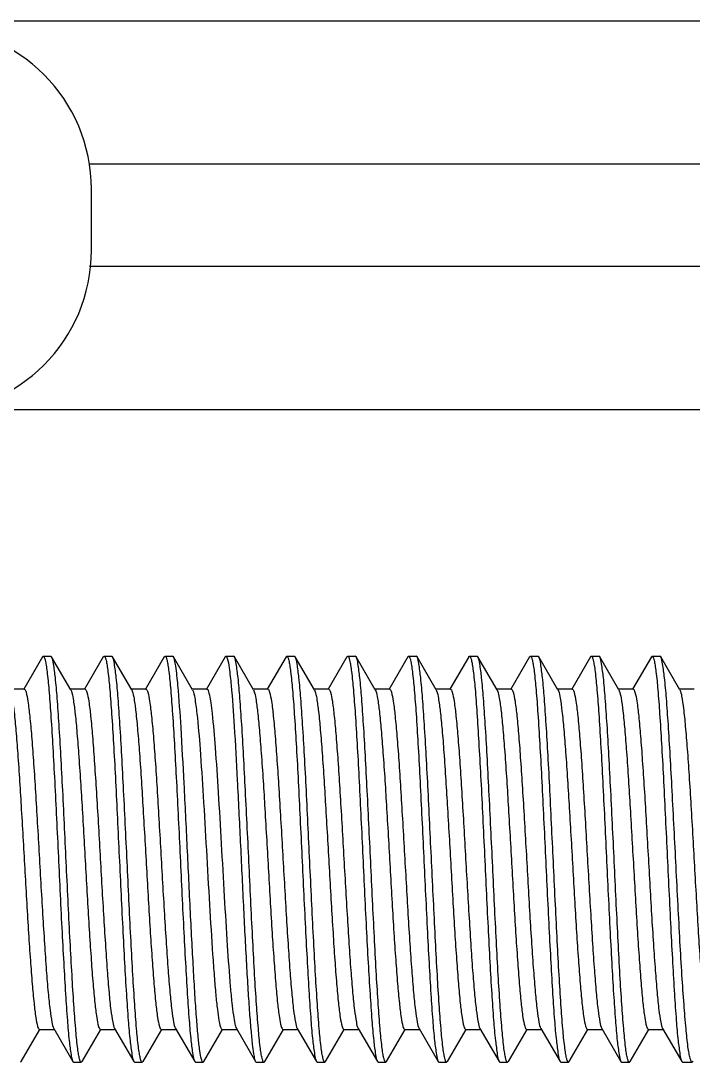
# Model space of a CAD drawing. Extents: x 1247970 to 1725648, y 860327 to 1277876.
# Drawn here: x 1331058.1 to 1331142.4, y 1196616.3 to 1196746.9 of the extents above; entities that cross this region are included whole.
import ezdxf

# ---------------------------------------------------------------- set-up
doc = ezdxf.new("R2010")
doc.units = 0
doc.header["$LTSCALE"] = 1000
doc.header["$MEASUREMENT"] = 0
doc.layers.get('0').update_dxf_attribs({"color": 254})
doc.layers.add('TK', color=4, linetype='Continuous')

# ---------------------------------------------------------------- blocks, each defined once
blk = doc.blocks.new('A$C63786A89')
at = {"linetype": 'Continuous'}
for p, q in [((-2142.64, 4103.17), (2056.65, 4103.17)), ((-1950.37, 4085.23), (1906.23, 4085.23)), ((-1950.12, 4074.42), (-1950.12, 4082.05)), ((-1950.37, 4072.41), (1908.41, 4072.41)), ((-1986.26, 4054.46), (1922.29, 4054.46)), ((-1956.26, 4023.43), (-1958.61, 4019.39)), ((-1956.26, 4023.43), (-1956.16, 4023.51)), ((-1956.16, 4023.51), (-1955.21, 4023.51)), ((-1956.16, 4023.51), (-1955.21, 4023.51)), ((-1956.16, 4023.51), (-1956.15, 4023.51)), ((-1955.11, 4023.43), (-1955.21, 4023.51)), ((-1952.71, 4019.29), (-1955.11, 4023.43)), ((-1948.63, 4023.43), (-1950.98, 4019.39)), ((-1948.63, 4023.43), (-1948.53, 4023.51)), ((-1948.53, 4023.51), (-1947.57, 4023.51)), ((-1948.53, 4023.51), (-1947.57, 4023.51)), ((-1948.53, 4023.51), (-1948.51, 4023.51)), ((-1947.47, 4023.43), (-1947.57, 4023.51)), ((-1945.07, 4019.29), (-1947.47, 4023.43)), ((-1940.99, 4023.43), (-1943.34, 4019.39)), ((-1940.99, 4023.43), (-1940.89, 4023.51)), ((-1940.89, 4023.51), (-1939.94, 4023.51)), ((-1940.89, 4023.51), (-1939.94, 4023.51)), ((-1940.89, 4023.51), (-1940.88, 4023.51)), ((-1939.83, 4023.43), (-1939.94, 4023.51)), ((-1937.44, 4019.29), (-1939.83, 4023.43)), ((-1933.36, 4023.43), (-1935.71, 4019.39)), ((-1933.36, 4023.43), (-1933.26, 4023.51)), ((-1933.26, 4023.51), (-1932.3, 4023.51)), ((-1933.26, 4023.51), (-1932.3, 4023.51)), ((-1932.2, 4023.43), (-1932.3, 4023.51)), ((-1929.8, 4019.29), (-1932.2, 4023.43)), ((-1925.72, 4023.43), (-1928.07, 4019.39)), ((-1925.72, 4023.43), (-1925.62, 4023.51)), ((-1925.62, 4023.51), (-1924.66, 4023.51)), ((-1925.62, 4023.51), (-1924.66, 4023.51)), ((-1925.62, 4023.51), (-1925.61, 4023.51)), ((-1924.56, 4023.43), (-1924.66, 4023.51)), ((-1922.16, 4019.29), (-1924.56, 4023.43)), ((-1918.08, 4023.43), (-1920.43, 4019.39)), ((-1918.08, 4023.43), (-1917.99, 4023.51)), ((-1917.99, 4023.51), (-1917.03, 4023.51)), ((-1917.99, 4023.51), (-1917.03, 4023.51)), ((-1917.99, 4023.51), (-1917.97, 4023.51)), ((-1916.93, 4023.43), (-1917.03, 4023.51)), ((-1914.53, 4019.29), (-1916.93, 4023.43)), ((-1910.45, 4023.43), (-1912.8, 4019.39)), ((-1910.45, 4023.43), (-1910.35, 4023.51)), ((-1910.35, 4023.51), (-1909.39, 4023.51)), ((-1910.35, 4023.51), (-1909.39, 4023.51)), ((-1910.35, 4023.51), (-1910.34, 4023.51)), ((-1909.29, 4023.43), (-1909.39, 4023.51)), ((-1906.89, 4019.29), (-1909.29, 4023.43)), ((-1902.81, 4023.43), (-1905.16, 4019.39)), ((-1902.81, 4023.43), (-1902.78, 4023.48)), ((-1902.71, 4023.51), (-1901.76, 4023.51)), ((-1902.71, 4023.51), (-1901.76, 4023.51)), ((-1901.66, 4023.43), (-1901.76, 4023.51)), ((-1899.26, 4019.29), (-1901.66, 4023.43)), ((-1895.18, 4023.43), (-1897.53, 4019.39)), ((-1895.18, 4023.43), (-1895.08, 4023.51)), ((-1895.08, 4023.51), (-1894.12, 4023.51)), ((-1895.08, 4023.51), (-1894.12, 4023.51)), ((-1895.08, 4023.51), (-1895.06, 4023.51)), ((-1894.02, 4023.43), (-1894.12, 4023.51)), ((-1891.62, 4019.29), (-1894.02, 4023.43)), ((-1887.54, 4023.43), (-1889.89, 4019.39)), ((-1887.54, 4023.43), (-1887.44, 4023.51)), ((-1887.44, 4023.51), (-1886.49, 4023.51)), ((-1887.44, 4023.51), (-1886.49, 4023.51)), ((-1887.44, 4023.51), (-1887.43, 4023.51)), ((-1886.39, 4023.43), (-1886.49, 4023.51)), ((-1883.99, 4019.29), (-1886.39, 4023.43)), ((-1879.91, 4023.43), (-1882.26, 4019.39)), ((-1879.91, 4023.43), (-1879.81, 4023.51)), ((-1879.81, 4023.51), (-1878.84, 4023.51)), ((-1879.81, 4023.51), (-1878.84, 4023.51)), ((-1879.81, 4023.51), (-1879.79, 4023.51)), ((-1878.74, 4023.42), (-1878.84, 4023.51)), ((-1876.35, 4019.3), (-1878.74, 4023.42)), ((-1958.55, 4019.39), (-1960.4, 4019.39)), ((-1950.92, 4019.39), (-1952.77, 4019.39)), ((-1952.71, 4019.29), (-1952.64, 4019.14)), ((-1943.28, 4019.39), (-1945.13, 4019.39)), ((-1945.07, 4019.29), (-1945.01, 4019.15)), ((-1935.65, 4019.39), (-1937.5, 4019.39)), ((-1928.01, 4019.39), (-1929.86, 4019.39)), ((-1929.8, 4019.29), (-1929.74, 4019.16)), ((-1920.37, 4019.39), (-1922.22, 4019.39)), ((-1922.16, 4019.29), (-1922.11, 4019.17)), ((-1912.74, 4019.39), (-1914.59, 4019.39)), ((-1914.53, 4019.29), (-1914.47, 4019.17)), ((-1905.1, 4019.39), (-1906.95, 4019.39)), ((-1906.89, 4019.29), (-1906.84, 4019.18)), ((-1897.47, 4019.39), (-1899.32, 4019.39)), ((-1899.26, 4019.29), (-1899.21, 4019.18)), ((-1889.83, 4019.39), (-1891.68, 4019.39)), ((-1891.62, 4019.29), (-1891.57, 4019.19)), ((-1882.2, 4019.39), (-1884.05, 4019.39)), ((-1883.99, 4019.29), (-1883.94, 4019.19)), ((-1874.56, 4019.4), (-1876.41, 4019.4)), ((-1958.92, 3972.7), (-1956.58, 3976.73)), ((-1956.64, 3976.73), (-1954.79, 3976.73)), ((-1954.85, 3976.84), (-1952.44, 3972.7)), ((-1951.29, 3972.7), (-1948.95, 3976.73)), ((-1949.01, 3976.73), (-1947.16, 3976.73)), ((-1947.22, 3976.84), (-1944.81, 3972.7)), ((-1943.65, 3972.7), (-1941.31, 3976.73)), ((-1941.37, 3976.73), (-1939.52, 3976.73)), ((-1939.58, 3976.84), (-1937.17, 3972.7)), ((-1936.02, 3972.7), (-1933.68, 3976.73)), ((-1933.74, 3976.73), (-1931.89, 3976.73)), ((-1931.95, 3976.84), (-1929.54, 3972.7)), ((-1928.38, 3972.7), (-1926.04, 3976.73)), ((-1926.1, 3976.73), (-1924.25, 3976.73)), ((-1924.31, 3976.84), (-1921.9, 3972.7)), ((-1920.75, 3972.7), (-1918.41, 3976.73)), ((-1918.47, 3976.73), (-1916.62, 3976.73)), ((-1916.68, 3976.84), (-1914.27, 3972.7)), ((-1913.11, 3972.7), (-1910.77, 3976.73)), ((-1910.83, 3976.73), (-1908.98, 3976.73)), ((-1909.04, 3976.84), (-1906.63, 3972.7)), ((-1905.48, 3972.7), (-1903.14, 3976.73)), ((-1903.19, 3976.73), (-1901.35, 3976.73)), ((-1901.41, 3976.84), (-1899, 3972.7)), ((-1897.84, 3972.7), (-1895.5, 3976.73)), ((-1895.56, 3976.73), (-1893.71, 3976.73)), ((-1893.77, 3976.84), (-1891.36, 3972.7)), ((-1890.2, 3972.7), (-1887.86, 3976.73)), ((-1887.92, 3976.73), (-1886.07, 3976.73)), ((-1886.13, 3976.84), (-1883.73, 3972.7)), ((-1882.57, 3972.7), (-1880.23, 3976.73)), ((-1880.29, 3976.73), (-1878.44, 3976.73)), ((-1878.5, 3976.84), (-1876.09, 3972.7)), ((-1958.92, 3972.7), (-1959.02, 3972.61)), ((-1952.44, 3972.7), (-1952.34, 3972.61)), ((-1952.34, 3972.61), (-1951.39, 3972.61)), ((-1952.34, 3972.61), (-1951.39, 3972.61)), ((-1951.39, 3972.61), (-1951.4, 3972.61)), ((-1951.29, 3972.7), (-1951.39, 3972.61)), ((-1944.81, 3972.7), (-1944.71, 3972.61)), ((-1944.71, 3972.61), (-1943.75, 3972.61)), ((-1944.71, 3972.61), (-1943.75, 3972.61)), ((-1943.75, 3972.61), (-1943.77, 3972.61)), ((-1943.65, 3972.7), (-1943.75, 3972.61)), ((-1937.17, 3972.7), (-1937.07, 3972.61)), ((-1937.07, 3972.61), (-1936.12, 3972.61)), ((-1937.07, 3972.61), (-1936.12, 3972.61)), ((-1936.12, 3972.61), (-1936.13, 3972.61)), ((-1936.02, 3972.7), (-1936.12, 3972.61)), ((-1929.54, 3972.7), (-1929.44, 3972.61)), ((-1929.44, 3972.61), (-1928.48, 3972.61)), ((-1929.44, 3972.61), (-1928.48, 3972.61)), ((-1928.48, 3972.61), (-1928.5, 3972.61)), ((-1928.38, 3972.7), (-1928.48, 3972.61)), ((-1921.9, 3972.7), (-1921.8, 3972.61)), ((-1921.8, 3972.61), (-1920.85, 3972.61)), ((-1921.8, 3972.61), (-1920.85, 3972.61)), ((-1920.85, 3972.61), (-1920.86, 3972.61)), ((-1920.75, 3972.7), (-1920.85, 3972.61)), ((-1914.27, 3972.7), (-1914.17, 3972.61)), ((-1914.17, 3972.61), (-1913.21, 3972.61)), ((-1914.17, 3972.61), (-1913.21, 3972.61)), ((-1913.21, 3972.61), (-1913.23, 3972.61)), ((-1913.11, 3972.7), (-1913.21, 3972.61)), ((-1906.63, 3972.7), (-1906.53, 3972.61)), ((-1906.53, 3972.61), (-1905.58, 3972.61)), ((-1906.53, 3972.61), (-1905.58, 3972.61)), ((-1905.58, 3972.61), (-1905.59, 3972.61)), ((-1905.48, 3972.7), (-1905.58, 3972.61)), ((-1899, 3972.7), (-1898.9, 3972.61)), ((-1898.9, 3972.61), (-1897.94, 3972.61)), ((-1898.9, 3972.61), (-1897.94, 3972.61)), ((-1897.94, 3972.61), (-1897.95, 3972.61)), ((-1897.84, 3972.7), (-1897.94, 3972.61)), ((-1891.36, 3972.7), (-1891.26, 3972.61)), ((-1891.26, 3972.61), (-1890.3, 3972.61)), ((-1891.26, 3972.61), (-1890.3, 3972.61)), ((-1890.3, 3972.61), (-1890.32, 3972.61)), ((-1890.2, 3972.7), (-1890.3, 3972.61)), ((-1883.73, 3972.7), (-1883.63, 3972.61)), ((-1883.63, 3972.61), (-1882.67, 3972.61)), ((-1883.63, 3972.61), (-1882.67, 3972.61)), ((-1882.67, 3972.61), (-1882.68, 3972.61)), ((-1882.57, 3972.7), (-1882.67, 3972.61)), ((-1876.09, 3972.7), (-1875.99, 3972.61)), ((-1875.99, 3972.61), (-1874.79, 3972.61)), ((-1875.99, 3972.61), (-1874.79, 3972.61)), ((-1874.79, 3972.61), (-1874.81, 3972.61)), ((-1874.67, 3972.72), (-1874.79, 3972.61))]:
    blk.add_line(p, q, dxfattribs=at)
for centre, start, end in [((-1970.48, 4082.05), 0, 90), ((-1970.48, 4074.42), 270, 0)]:
    blk.add_arc(centre, 20.36, start, end, dxfattribs=at)
for points, knots in [([(-1956.15, 4023.51), (-1956.09, 4023.5), (-1955.99, 4023.29), (-1955.9, 4022.94), (-1955.78, 4022.32), (-1955.62, 4021.1), (-1955.42, 4019.06), (-1955.2, 4016.06), (-1954.98, 4012.4), (-1954.75, 4008.23), (-1954.52, 4003.69), (-1954.22, 3997.39), (-1953.93, 3991.15), (-1953.61, 3985.22), (-1953.39, 3981.36), (-1953.16, 3978.1), (-1952.96, 3975.55), (-1952.72, 3973.85), (-1952.59, 3972.95), (-1952.44, 3972.7)], [0, 0, 0, 0, 0.003604, 0.011244, 0.023189, 0.039398, 0.084082, 0.143773, 0.216344, 0.299191, 0.38933, 0.483504, 0.670341, 0.756264, 0.832985, 0.897741, 0.948217, 0.982646, 1, 1, 1, 1]), ([(-1951.4, 3972.61), (-1951.46, 3972.63), (-1951.56, 3972.83), (-1951.66, 3973.19), (-1951.77, 3973.8), (-1951.93, 3975.02), (-1952.13, 3977.07), (-1952.35, 3980.07), (-1952.57, 3983.72), (-1952.8, 3987.89), (-1953.03, 3992.43), (-1953.33, 3998.73), (-1953.62, 4004.97), (-1953.94, 4010.9), (-1954.16, 4014.76), (-1954.39, 4018.02), (-1954.59, 4020.57), (-1954.83, 4022.27), (-1954.96, 4023.17), (-1955.11, 4023.43)], [0, 0, 0, 0, 0.003611, 0.011258, 0.023209, 0.039422, 0.084107, 0.143792, 0.216356, 0.299194, 0.389317, 0.483473, 0.670291, 0.756211, 0.832929, 0.897688, 0.948175, 0.982622, 1, 1, 1, 1]), ([(-1948.51, 4023.51), (-1948.45, 4023.5), (-1948.36, 4023.29), (-1948.26, 4022.94), (-1948.15, 4022.32), (-1947.98, 4021.1), (-1947.79, 4019.06), (-1947.57, 4016.06), (-1947.34, 4012.4), (-1947.11, 4008.23), (-1946.89, 4003.69), (-1946.59, 3997.39), (-1946.29, 3991.15), (-1945.98, 3985.22), (-1945.76, 3981.36), (-1945.53, 3978.1), (-1945.32, 3975.55), (-1945.08, 3973.85), (-1944.96, 3972.95), (-1944.81, 3972.7)], [0, 0, 0, 0, 0.003604, 0.011244, 0.023189, 0.039397, 0.084077, 0.143765, 0.216335, 0.299184, 0.389325, 0.4835, 0.670337, 0.756263, 0.832984, 0.89774, 0.948216, 0.982646, 1, 1, 1, 1]), ([(-1943.77, 3972.61), (-1943.83, 3972.63), (-1943.92, 3972.83), (-1944.02, 3973.19), (-1944.13, 3973.8), (-1944.3, 3975.02), (-1944.49, 3977.07), (-1944.71, 3980.07), (-1944.94, 3983.72), (-1945.17, 3987.89), (-1945.39, 3992.43), (-1945.69, 3998.73), (-1945.99, 4004.97), (-1946.3, 4010.9), (-1946.52, 4014.76), (-1946.75, 4018.02), (-1946.96, 4020.57), (-1947.2, 4022.27), (-1947.32, 4023.17), (-1947.47, 4023.43)], [0, 0, 0, 0, 0.003613, 0.011262, 0.023215, 0.039429, 0.084119, 0.143808, 0.216372, 0.299207, 0.389327, 0.483483, 0.670291, 0.756204, 0.832921, 0.897681, 0.948171, 0.982621, 1, 1, 1, 1]), ([(-1940.88, 4023.51), (-1940.82, 4023.5), (-1940.72, 4023.29), (-1940.62, 4022.94), (-1940.51, 4022.32), (-1940.35, 4021.1), (-1940.15, 4019.05), (-1939.93, 4016.05), (-1939.71, 4012.4), (-1939.48, 4008.23), (-1939.25, 4003.69), (-1938.95, 3997.39), (-1938.66, 3991.15), (-1938.34, 3985.22), (-1938.12, 3981.36), (-1937.89, 3978.1), (-1937.69, 3975.55), (-1937.45, 3973.85), (-1937.32, 3972.95), (-1937.17, 3972.7)], [0, 0, 0, 0, 0.003608, 0.011253, 0.023202, 0.039415, 0.084106, 0.143801, 0.216374, 0.299221, 0.389354, 0.483524, 0.670354, 0.756271, 0.832987, 0.89774, 0.948216, 0.982646, 1, 1, 1, 1]), ([(-1939.28, 4019.87), (-1939.35, 4020.68), (-1939.45, 4021.74), (-1939.67, 4022.91), (-1939.76, 4023.3), (-1939.83, 4023.43)], [0, 0, 0, 0, 0.673256, 0.880713, 1, 1, 1, 1]), ([(-1933.26, 4023.51), (-1933.24, 4023.51), (-1933.15, 4023.47), (-1933.12, 4023.36), (-1933.09, 4023.28)], [0, 0, 0, 0, 0.148189, 1, 1, 1, 1]), ([(-1933.09, 4023.28), (-1932.95, 4022.89), (-1932.8, 4021.74), (-1932.67, 4020.61), (-1932.6, 4019.87)], [0, 0, 0, 0, 0.358494, 1, 1, 1, 1]), ([(-1928.5, 3972.61), (-1928.56, 3972.63), (-1928.65, 3972.83), (-1928.75, 3973.19), (-1928.86, 3973.8), (-1929.03, 3975.02), (-1929.22, 3977.07), (-1929.44, 3980.07), (-1929.67, 3983.72), (-1929.89, 3987.89), (-1930.12, 3992.43), (-1930.42, 3998.73), (-1930.72, 4004.97), (-1931.03, 4010.9), (-1931.25, 4014.76), (-1931.48, 4018.02), (-1931.68, 4020.57), (-1931.93, 4022.27), (-1932.05, 4023.17), (-1932.2, 4023.43)], [0, 0, 0, 0, 0.003609, 0.011254, 0.023202, 0.039413, 0.084098, 0.143785, 0.216347, 0.299181, 0.389307, 0.483468, 0.670283, 0.7562, 0.832921, 0.897683, 0.948173, 0.982621, 1, 1, 1, 1]), ([(-1925.61, 4023.51), (-1925.55, 4023.5), (-1925.45, 4023.29), (-1925.35, 4022.94), (-1925.24, 4022.32), (-1925.08, 4021.1), (-1924.88, 4019.06), (-1924.66, 4016.06), (-1924.43, 4012.4), (-1924.21, 4008.23), (-1923.98, 4003.69), (-1923.68, 3997.39), (-1923.38, 3991.15), (-1923.07, 3985.22), (-1922.85, 3981.36), (-1922.62, 3978.1), (-1922.42, 3975.55), (-1922.18, 3973.85), (-1922.05, 3972.95), (-1921.9, 3972.7)], [0, 0, 0, 0, 0.003606, 0.011247, 0.023193, 0.039402, 0.084085, 0.143775, 0.216347, 0.299194, 0.389328, 0.483499, 0.670339, 0.756262, 0.83298, 0.897737, 0.948216, 0.982646, 1, 1, 1, 1]), ([(-1920.86, 3972.61), (-1920.92, 3972.63), (-1921.02, 3972.83), (-1921.11, 3973.19), (-1921.23, 3973.8), (-1921.39, 3975.02), (-1921.59, 3977.07), (-1921.81, 3980.07), (-1922.03, 3983.72), (-1922.26, 3987.89), (-1922.49, 3992.43), (-1922.79, 3998.73), (-1923.08, 4004.97), (-1923.39, 4010.9), (-1923.62, 4014.76), (-1923.85, 4018.02), (-1924.05, 4020.57), (-1924.29, 4022.27), (-1924.42, 4023.17), (-1924.56, 4023.43)], [0, 0, 0, 0, 0.00361, 0.011256, 0.023205, 0.039417, 0.084101, 0.143788, 0.216352, 0.299186, 0.389308, 0.483468, 0.670285, 0.756201, 0.83292, 0.897682, 0.948173, 0.982622, 1, 1, 1, 1]), ([(-1917.97, 4023.51), (-1917.91, 4023.5), (-1917.82, 4023.29), (-1917.72, 4022.94), (-1917.61, 4022.32), (-1917.44, 4021.1), (-1917.25, 4019.06), (-1917.02, 4016.06), (-1916.8, 4012.4), (-1916.57, 4008.23), (-1916.35, 4003.69), (-1916.04, 3997.39), (-1915.75, 3991.15), (-1915.44, 3985.22), (-1915.21, 3981.36), (-1914.98, 3978.1), (-1914.78, 3975.55), (-1914.54, 3973.85), (-1914.42, 3972.95), (-1914.27, 3972.7)], [0, 0, 0, 0, 0.003605, 0.011246, 0.023191, 0.0394, 0.084084, 0.143776, 0.216347, 0.299194, 0.38933, 0.483503, 0.670342, 0.756264, 0.832983, 0.89774, 0.948218, 0.982647, 1, 1, 1, 1]), ([(-1913.23, 3972.61), (-1913.28, 3972.63), (-1913.38, 3972.83), (-1913.48, 3973.19), (-1913.59, 3973.8), (-1913.76, 3975.02), (-1913.95, 3977.07), (-1914.17, 3980.07), (-1914.4, 3983.72), (-1914.62, 3987.89), (-1914.85, 3992.43), (-1915.15, 3998.73), (-1915.45, 4004.97), (-1915.76, 4010.9), (-1915.98, 4014.76), (-1916.21, 4018.02), (-1916.41, 4020.57), (-1916.66, 4022.27), (-1916.78, 4023.17), (-1916.93, 4023.43)], [0, 0, 0, 0, 0.003611, 0.011257, 0.023207, 0.039418, 0.084101, 0.143787, 0.21635, 0.299186, 0.389306, 0.483464, 0.670281, 0.756199, 0.832917, 0.89768, 0.948171, 0.982621, 1, 1, 1, 1]), ([(-1910.34, 4023.51), (-1910.28, 4023.5), (-1910.18, 4023.29), (-1910.08, 4022.94), (-1909.97, 4022.32), (-1909.81, 4021.1), (-1909.61, 4019.06), (-1909.39, 4016.06), (-1909.16, 4012.4), (-1908.94, 4008.23), (-1908.71, 4003.69), (-1908.41, 3997.39), (-1908.11, 3991.15), (-1907.8, 3985.22), (-1907.58, 3981.36), (-1907.35, 3978.1), (-1907.15, 3975.55), (-1906.9, 3973.85), (-1906.78, 3972.95), (-1906.63, 3972.7)], [0, 0, 0, 0, 0.003604, 0.011244, 0.023189, 0.039398, 0.084082, 0.143773, 0.216343, 0.29919, 0.389329, 0.483504, 0.67034, 0.756264, 0.832985, 0.897741, 0.948217, 0.982646, 1, 1, 1, 1]), ([(-1905.59, 3972.61), (-1905.65, 3972.63), (-1905.74, 3972.83), (-1905.84, 3973.19), (-1905.95, 3973.8), (-1906.12, 3975.02), (-1906.32, 3977.07), (-1906.54, 3980.07), (-1906.76, 3983.72), (-1906.99, 3987.89), (-1907.21, 3992.43), (-1907.52, 3998.73), (-1907.81, 4004.97), (-1908.12, 4010.9), (-1908.35, 4014.76), (-1908.58, 4018.02), (-1908.78, 4020.57), (-1909.02, 4022.27), (-1909.14, 4023.17), (-1909.29, 4023.43)], [0, 0, 0, 0, 0.003611, 0.011258, 0.023208, 0.03942, 0.084105, 0.14379, 0.216353, 0.299191, 0.389315, 0.483472, 0.67029, 0.756211, 0.83293, 0.897689, 0.948176, 0.982622, 1, 1, 1, 1]), ([(-1902.78, 4023.48), (-1902.77, 4023.49), (-1902.75, 4023.5), (-1902.73, 4023.51), (-1902.71, 4023.51)], [0, 0, 0, 0, 0.558468, 1, 1, 1, 1]), ([(-1902.71, 4023.51), (-1902.66, 4023.51), (-1902.55, 4023.32), (-1902.46, 4022.99), (-1902.35, 4022.4), (-1902.18, 4021.2), (-1901.98, 4019.18), (-1901.76, 4016.2), (-1901.54, 4012.56), (-1901.31, 4008.4), (-1901.08, 4003.85), (-1900.85, 3999.1), (-1900.63, 3994.3), (-1900.4, 3989.65), (-1900.17, 3985.3), (-1899.95, 3981.41), (-1899.72, 3978.14), (-1899.51, 3975.57), (-1899.27, 3973.86), (-1899.15, 3972.95), (-1899, 3972.7)], [0, 0, 0, 0, 0.00322, 0.0104, 0.021911, 0.037724, 0.081755, 0.140992, 0.213311, 0.2961, 0.386351, 0.480779, 0.575948, 0.668406, 0.754791, 0.831959, 0.897113, 0.947909, 0.982553, 1, 1, 1, 1]), ([(-1897.95, 3972.61), (-1898.01, 3972.63), (-1898.11, 3972.83), (-1898.21, 3973.19), (-1898.32, 3973.8), (-1898.48, 3975.02), (-1898.68, 3977.07), (-1898.9, 3980.07), (-1899.13, 3983.72), (-1899.35, 3987.89), (-1899.58, 3992.43), (-1899.88, 3998.73), (-1900.18, 4004.97), (-1900.49, 4010.9), (-1900.71, 4014.76), (-1900.94, 4018.02), (-1901.14, 4020.57), (-1901.38, 4022.27), (-1901.51, 4023.17), (-1901.66, 4023.43)], [0, 0, 0, 0, 0.003613, 0.011263, 0.023216, 0.039432, 0.084123, 0.143814, 0.216379, 0.299214, 0.389334, 0.48349, 0.670297, 0.756209, 0.832924, 0.897683, 0.948172, 0.982621, 1, 1, 1, 1]), ([(-1895.06, 4023.51), (-1895, 4023.5), (-1894.91, 4023.29), (-1894.81, 4022.94), (-1894.7, 4022.32), (-1894.53, 4021.1), (-1894.34, 4019.05), (-1894.12, 4016.06), (-1893.89, 4012.4), (-1893.67, 4008.23), (-1893.44, 4003.69), (-1893.14, 3997.39), (-1892.84, 3991.15), (-1892.53, 3985.22), (-1892.31, 3981.36), (-1892.08, 3978.1), (-1891.88, 3975.55), (-1891.63, 3973.85), (-1891.51, 3972.95), (-1891.36, 3972.7)], [0, 0, 0, 0, 0.003608, 0.011252, 0.023201, 0.039413, 0.084102, 0.143795, 0.216368, 0.299214, 0.389348, 0.483518, 0.670348, 0.756266, 0.832983, 0.897738, 0.948215, 0.982646, 1, 1, 1, 1]), ([(-1890.32, 3972.61), (-1890.38, 3972.63), (-1890.47, 3972.83), (-1890.57, 3973.19), (-1890.68, 3973.8), (-1890.85, 3975.02), (-1891.04, 3977.07), (-1891.27, 3980.07), (-1891.49, 3983.72), (-1891.72, 3987.89), (-1891.94, 3992.43), (-1892.25, 3998.73), (-1892.54, 4004.97), (-1892.85, 4010.9), (-1893.08, 4014.76), (-1893.3, 4018.02), (-1893.51, 4020.57), (-1893.75, 4022.27), (-1893.87, 4023.17), (-1894.02, 4023.43)], [0, 0, 0, 0, 0.00361, 0.011255, 0.023203, 0.039413, 0.084095, 0.143779, 0.21634, 0.299177, 0.389304, 0.483466, 0.67028, 0.7562, 0.832922, 0.897683, 0.948172, 0.982621, 1, 1, 1, 1]), ([(-1887.43, 4023.51), (-1887.37, 4023.5), (-1887.27, 4023.29), (-1887.18, 4022.94), (-1887.06, 4022.32), (-1886.9, 4021.1), (-1886.7, 4019.05), (-1886.48, 4016.06), (-1886.26, 4012.4), (-1886.03, 4008.23), (-1885.8, 4003.69), (-1885.5, 3997.39), (-1885.21, 3991.15), (-1884.89, 3985.22), (-1884.67, 3981.35), (-1884.44, 3978.1), (-1884.24, 3975.55), (-1884, 3973.85), (-1883.87, 3972.95), (-1883.73, 3972.7)], [0, 0, 0, 0, 0.003606, 0.011248, 0.023196, 0.039406, 0.08409, 0.14378, 0.216353, 0.299202, 0.389339, 0.483509, 0.670349, 0.756274, 0.832992, 0.897745, 0.94822, 0.982647, 1, 1, 1, 1]), ([(-1882.68, 3972.61), (-1882.74, 3972.63), (-1882.84, 3972.83), (-1882.94, 3973.19), (-1883.05, 3973.8), (-1883.21, 3975.02), (-1883.41, 3977.07), (-1883.63, 3980.07), (-1883.86, 3983.72), (-1884.08, 3987.89), (-1884.31, 3992.43), (-1884.61, 3998.73), (-1884.91, 4004.97), (-1885.22, 4010.9), (-1885.44, 4014.76), (-1885.67, 4018.02), (-1885.87, 4020.57), (-1886.11, 4022.27), (-1886.24, 4023.17), (-1886.39, 4023.43)], [0, 0, 0, 0, 0.003609, 0.011254, 0.023202, 0.039414, 0.084098, 0.143785, 0.216347, 0.299182, 0.389307, 0.483468, 0.670283, 0.756201, 0.832921, 0.897684, 0.948173, 0.982621, 1, 1, 1, 1]), ([(-1879.79, 4023.51), (-1879.73, 4023.5), (-1879.64, 4023.29), (-1879.54, 4022.94), (-1879.43, 4022.32), (-1879.26, 4021.1), (-1879.07, 4019.06), (-1878.85, 4016.06), (-1878.62, 4012.4), (-1878.4, 4008.23), (-1878.17, 4003.69), (-1877.87, 3997.39), (-1877.57, 3991.15), (-1877.26, 3985.22), (-1877.04, 3981.36), (-1876.81, 3978.1), (-1876.61, 3975.55), (-1876.36, 3973.85), (-1876.24, 3972.95), (-1876.09, 3972.7)], [0, 0, 0, 0, 0.003606, 0.011247, 0.023193, 0.039402, 0.084085, 0.143775, 0.216346, 0.299193, 0.389328, 0.483499, 0.670339, 0.756262, 0.83298, 0.897737, 0.948216, 0.982646, 1, 1, 1, 1]), ([(-1874.81, 3972.61), (-1874.87, 3972.63), (-1874.98, 3972.83), (-1875.08, 3973.19), (-1875.21, 3973.8), (-1875.39, 3975.02), (-1875.6, 3977.06), (-1875.84, 3980.06), (-1876.09, 3983.71), (-1876.33, 3987.87), (-1876.57, 3992.41), (-1876.89, 3998.71), (-1877.21, 4004.94), (-1877.53, 4010.88), (-1877.76, 4014.74), (-1878, 4018), (-1878.21, 4020.55), (-1878.46, 4022.26), (-1878.59, 4023.16), (-1878.74, 4023.42)], [0, 0, 0, 0, 0.003757, 0.011459, 0.023431, 0.039645, 0.084295, 0.143914, 0.216389, 0.299127, 0.389148, 0.483213, 0.6699, 0.755792, 0.832518, 0.897325, 0.947898, 0.982465, 1, 1, 1, 1]), ([(-1960.27, 4019.14), (-1960.16, 4018.82), (-1960, 4017.94), (-1959.78, 4016.28), (-1959.57, 4013.99), (-1959.25, 4009.93), (-1958.89, 4004.01), (-1958.53, 3997.74), (-1958.24, 3992.57), (-1958.02, 3988.88), (-1957.79, 3985.52), (-1957.57, 3982.59), (-1957.35, 3980.19), (-1957.15, 3978.44), (-1956.95, 3977.35), (-1956.8, 3976.88), (-1956.69, 3976.73), (-1956.64, 3976.73)], [0, 0, 0, 0, 0.02345, 0.063033, 0.11754, 0.185131, 0.349903, 0.534772, 0.62682, 0.714344, 0.794313, 0.863966, 0.920906, 0.963205, 0.989525, 0.996562, 1, 1, 1, 1]), ([(-1958.55, 4019.39), (-1958.5, 4019.39), (-1958.39, 4019.24), (-1958.24, 4018.75), (-1958.04, 4017.62), (-1957.83, 4015.8), (-1957.6, 4013.32), (-1957.38, 4010.3), (-1957.16, 4006.84), (-1956.93, 4003.05), (-1956.63, 3997.78), (-1956.33, 3992.55), (-1956.02, 3987.56), (-1955.8, 3984.29), (-1955.57, 3981.53), (-1955.36, 3979.34), (-1955.13, 3977.86), (-1954.99, 3977.07), (-1954.85, 3976.84)], [0, 0, 0, 0, 0.003516, 0.010771, 0.037949, 0.081609, 0.140308, 0.211978, 0.294061, 0.383613, 0.477416, 0.664254, 0.750572, 0.827952, 0.893624, 0.945254, 0.981055, 1, 1, 1, 1]), ([(-1952.64, 4019.14), (-1952.52, 4018.83), (-1952.37, 4017.95), (-1952.15, 4016.3), (-1951.94, 4014.01), (-1951.62, 4009.95), (-1951.25, 4004.03), (-1950.9, 3997.76), (-1950.6, 3992.58), (-1950.38, 3988.89), (-1950.16, 3985.53), (-1949.94, 3982.6), (-1949.72, 3980.2), (-1949.51, 3978.44), (-1949.32, 3977.35), (-1949.17, 3976.88), (-1949.06, 3976.73), (-1949.01, 3976.73)], [0, 0, 0, 0, 0.023312, 0.06278, 0.117199, 0.184734, 0.349474, 0.534403, 0.626505, 0.71409, 0.794123, 0.863837, 0.92083, 0.96317, 0.989516, 0.99656, 1, 1, 1, 1]), ([(-1950.92, 4019.39), (-1950.87, 4019.39), (-1950.76, 4019.24), (-1950.6, 4018.75), (-1950.4, 4017.62), (-1950.19, 4015.8), (-1949.97, 4013.32), (-1949.75, 4010.3), (-1949.52, 4006.84), (-1949.29, 4003.05), (-1948.99, 3997.78), (-1948.7, 3992.55), (-1948.39, 3987.56), (-1948.16, 3984.29), (-1947.94, 3981.53), (-1947.73, 3979.34), (-1947.5, 3977.86), (-1947.35, 3977.07), (-1947.22, 3976.84)], [0, 0, 0, 0, 0.003516, 0.010771, 0.037949, 0.081609, 0.140308, 0.211978, 0.294061, 0.383613, 0.477416, 0.664254, 0.750571, 0.827952, 0.893624, 0.945254, 0.981055, 1, 1, 1, 1]), ([(-1945.01, 4019.15), (-1944.89, 4018.84), (-1944.73, 4017.96), (-1944.52, 4016.31), (-1944.3, 4014.03), (-1943.99, 4009.97), (-1943.62, 4004.05), (-1943.27, 3997.78), (-1942.97, 3992.6), (-1942.75, 3988.91), (-1942.52, 3985.54), (-1942.3, 3982.6), (-1942.08, 3980.2), (-1941.88, 3978.44), (-1941.68, 3977.35), (-1941.53, 3976.88), (-1941.42, 3976.73), (-1941.37, 3976.73)], [0, 0, 0, 0, 0.023173, 0.062527, 0.116859, 0.184335, 0.349044, 0.534034, 0.626189, 0.713835, 0.793933, 0.863707, 0.920754, 0.963136, 0.989507, 0.996557, 1, 1, 1, 1]), ([(-1943.28, 4019.39), (-1943.23, 4019.39), (-1943.12, 4019.24), (-1942.97, 4018.75), (-1942.77, 4017.62), (-1942.56, 4015.8), (-1942.33, 4013.32), (-1942.11, 4010.3), (-1941.88, 4006.84), (-1941.66, 4003.05), (-1941.36, 3997.78), (-1941.06, 3992.55), (-1940.75, 3987.56), (-1940.53, 3984.29), (-1940.3, 3981.53), (-1940.09, 3979.34), (-1939.86, 3977.86), (-1939.72, 3977.07), (-1939.58, 3976.84)], [0, 0, 0, 0, 0.003516, 0.010771, 0.037949, 0.081609, 0.140308, 0.211978, 0.294061, 0.383613, 0.477416, 0.664254, 0.750571, 0.827952, 0.893624, 0.945254, 0.981055, 1, 1, 1, 1]), ([(-1936.13, 3972.61), (-1936.18, 3972.62), (-1936.26, 3972.77), (-1936.4, 3973.22), (-1936.57, 3974.24), (-1936.75, 3975.88), (-1936.94, 3978.11), (-1937.13, 3980.86), (-1937.32, 3984.06), (-1937.51, 3987.62), (-1937.78, 3992.83), (-1938.09, 3999.5), (-1938.47, 4007.23), (-1938.84, 4014), (-1939.11, 4018.11), (-1939.28, 4019.87)], [0, 0, 0, 0, 0.003066, 0.009179, 0.031386, 0.066684, 0.114239, 0.172843, 0.240983, 0.316896, 0.398604, 0.570787, 0.739704, 0.887881, 1, 1, 1, 1]), ([(-1937.44, 4019.29), (-1937.27, 4018.99), (-1937.12, 4017.97), (-1936.97, 4017), (-1936.9, 4016.34)], [0, 0, 0, 0, 0.338142, 1, 1, 1, 1]), ([(-1935.65, 4019.39), (-1935.56, 4019.39), (-1935.41, 4019.05), (-1935.29, 4018.52), (-1935.12, 4017.53), (-1935.04, 4016.78), (-1934.99, 4016.34)], [0, 0, 0, 0, 0.0808, 0.272207, 0.580091, 1, 1, 1, 1]), ([(-1932.6, 4019.87), (-1932.44, 4018.16), (-1932.17, 4014.2), (-1931.81, 4007.65), (-1931.45, 4000.16), (-1931.08, 3992.46), (-1930.77, 3986.26), (-1930.51, 3981.77), (-1930.32, 3978.95), (-1930.13, 3976.6), (-1929.96, 3974.77), (-1929.77, 3973.54), (-1929.65, 3972.89), (-1929.54, 3972.7)], [0, 0, 0, 0, 0.108797, 0.252163, 0.416078, 0.584483, 0.740878, 0.809691, 0.869935, 0.920138, 0.959081, 0.985857, 1, 1, 1, 1]), ([(-1929.74, 4019.16), (-1929.62, 4018.86), (-1929.47, 4017.98), (-1929.25, 4016.35), (-1929.04, 4014.07), (-1928.72, 4010.01), (-1928.35, 4004.09), (-1928, 3997.81), (-1927.7, 3992.63), (-1927.48, 3988.93), (-1927.25, 3985.56), (-1927.03, 3982.62), (-1926.81, 3980.21), (-1926.61, 3978.44), (-1926.41, 3977.35), (-1926.26, 3976.88), (-1926.15, 3976.73), (-1926.1, 3976.73)], [0, 0, 0, 0, 0.022896, 0.062019, 0.116177, 0.183537, 0.348182, 0.533293, 0.625555, 0.713325, 0.793551, 0.863448, 0.920602, 0.963066, 0.989489, 0.996553, 1, 1, 1, 1]), ([(-1928.01, 4019.39), (-1927.96, 4019.39), (-1927.85, 4019.24), (-1927.7, 4018.75), (-1927.49, 4017.62), (-1927.29, 4015.8), (-1927.06, 4013.32), (-1926.84, 4010.3), (-1926.61, 4006.84), (-1926.39, 4003.05), (-1926.08, 3997.78), (-1925.79, 3992.55), (-1925.48, 3987.56), (-1925.26, 3984.29), (-1925.03, 3981.53), (-1924.82, 3979.34), (-1924.59, 3977.86), (-1924.45, 3977.07), (-1924.31, 3976.84)], [0, 0, 0, 0, 0.003516, 0.010771, 0.037949, 0.081609, 0.140308, 0.211978, 0.294061, 0.383613, 0.477416, 0.664254, 0.750571, 0.827952, 0.893624, 0.945254, 0.981055, 1, 1, 1, 1]), ([(-1922.11, 4019.17), (-1921.99, 4018.86), (-1921.83, 4017.99), (-1921.61, 4016.36), (-1921.4, 4014.09), (-1921.08, 4010.03), (-1920.72, 4004.11), (-1920.36, 3997.83), (-1920.06, 3992.64), (-1919.84, 3988.95), (-1919.62, 3985.56), (-1919.4, 3982.62), (-1919.18, 3980.21), (-1918.97, 3978.45), (-1918.77, 3977.35), (-1918.62, 3976.88), (-1918.52, 3976.73), (-1918.47, 3976.73)], [0, 0, 0, 0, 0.022758, 0.061765, 0.115835, 0.183137, 0.34775, 0.532922, 0.625237, 0.713069, 0.79336, 0.863318, 0.920525, 0.96303, 0.98948, 0.99655, 1, 1, 1, 1]), ([(-1920.37, 4019.39), (-1920.32, 4019.39), (-1920.21, 4019.24), (-1920.06, 4018.75), (-1919.86, 4017.62), (-1919.65, 4015.8), (-1919.43, 4013.32), (-1919.2, 4010.3), (-1918.98, 4006.84), (-1918.75, 4003.05), (-1918.45, 3997.78), (-1918.15, 3992.55), (-1917.84, 3987.56), (-1917.62, 3984.29), (-1917.39, 3981.53), (-1917.18, 3979.34), (-1916.95, 3977.86), (-1916.81, 3977.07), (-1916.68, 3976.84)], [0, 0, 0, 0, 0.003516, 0.010771, 0.037949, 0.081609, 0.140308, 0.211978, 0.294061, 0.383613, 0.477416, 0.664254, 0.750571, 0.827952, 0.893624, 0.945254, 0.981055, 1, 1, 1, 1]), ([(-1914.47, 4019.17), (-1914.35, 4018.87), (-1914.2, 4018), (-1913.98, 4016.38), (-1913.77, 4014.11), (-1913.45, 4010.05), (-1913.08, 4004.13), (-1912.73, 3997.85), (-1912.43, 3992.66), (-1912.21, 3988.96), (-1911.98, 3985.57), (-1911.76, 3982.63), (-1911.54, 3980.22), (-1911.34, 3978.45), (-1911.14, 3977.35), (-1910.99, 3976.88), (-1910.88, 3976.73), (-1910.83, 3976.73)], [0, 0, 0, 0, 0.022619, 0.06151, 0.115493, 0.182737, 0.347318, 0.53255, 0.624919, 0.712813, 0.793168, 0.863188, 0.920449, 0.962995, 0.989471, 0.996548, 1, 1, 1, 1]), ([(-1912.74, 4019.39), (-1912.69, 4019.39), (-1912.58, 4019.24), (-1912.43, 4018.75), (-1912.22, 4017.62), (-1912.02, 4015.8), (-1911.79, 4013.32), (-1911.57, 4010.3), (-1911.34, 4006.84), (-1911.12, 4003.05), (-1910.81, 3997.78), (-1910.52, 3992.55), (-1910.21, 3987.56), (-1909.98, 3984.29), (-1909.76, 3981.53), (-1909.55, 3979.34), (-1909.32, 3977.86), (-1909.18, 3977.07), (-1909.04, 3976.84)], [0, 0, 0, 0, 0.003516, 0.010772, 0.037949, 0.081609, 0.140308, 0.211978, 0.294061, 0.383612, 0.477416, 0.664254, 0.750571, 0.827952, 0.893624, 0.945254, 0.981055, 1, 1, 1, 1]), ([(-1906.84, 4019.18), (-1906.72, 4018.88), (-1906.57, 4018.01), (-1906.35, 4016.39), (-1906.13, 4014.13), (-1905.82, 4010.08), (-1905.45, 4004.15), (-1905.09, 3997.87), (-1904.8, 3992.67), (-1904.57, 3988.97), (-1904.35, 3985.58), (-1904.13, 3982.64), (-1903.91, 3980.22), (-1903.7, 3978.45), (-1903.5, 3977.36), (-1903.35, 3976.88), (-1903.24, 3976.73), (-1903.19, 3976.73)], [0, 0, 0, 0, 0.02248, 0.061256, 0.11515, 0.182336, 0.346885, 0.532177, 0.624601, 0.712557, 0.792976, 0.863058, 0.920372, 0.96296, 0.989462, 0.996546, 1, 1, 1, 1]), ([(-1905.1, 4019.39), (-1905.05, 4019.39), (-1904.94, 4019.24), (-1904.79, 4018.75), (-1904.59, 4017.62), (-1904.38, 4015.8), (-1904.16, 4013.32), (-1903.93, 4010.3), (-1903.71, 4006.84), (-1903.48, 4003.05), (-1903.18, 3997.78), (-1902.88, 3992.55), (-1902.57, 3987.56), (-1902.35, 3984.29), (-1902.12, 3981.53), (-1901.91, 3979.34), (-1901.68, 3977.86), (-1901.54, 3977.07), (-1901.41, 3976.84)], [0, 0, 0, 0, 0.003517, 0.010775, 0.037956, 0.081619, 0.140319, 0.211991, 0.294074, 0.383625, 0.477427, 0.664262, 0.750578, 0.827956, 0.893627, 0.945255, 0.981055, 1, 1, 1, 1]), ([(-1899.21, 4019.18), (-1899.09, 4018.89), (-1898.93, 4018.02), (-1898.71, 4016.41), (-1898.5, 4014.15), (-1898.18, 4010.1), (-1897.81, 4004.17), (-1897.46, 3997.89), (-1897.16, 3992.69), (-1896.94, 3988.98), (-1896.71, 3985.59), (-1896.49, 3982.64), (-1896.27, 3980.23), (-1896.07, 3978.45), (-1895.87, 3977.36), (-1895.72, 3976.88), (-1895.61, 3976.73), (-1895.56, 3976.73)], [0, 0, 0, 0, 0.022341, 0.061001, 0.114807, 0.181934, 0.346451, 0.531804, 0.624281, 0.7123, 0.792784, 0.862927, 0.920295, 0.962925, 0.989453, 0.996544, 1, 1, 1, 1]), ([(-1897.47, 4019.39), (-1897.42, 4019.39), (-1897.31, 4019.24), (-1897.16, 4018.75), (-1896.95, 4017.62), (-1896.74, 4015.8), (-1896.52, 4013.32), (-1896.3, 4010.3), (-1896.07, 4006.84), (-1895.84, 4003.05), (-1895.54, 3997.78), (-1895.25, 3992.55), (-1894.94, 3987.56), (-1894.71, 3984.29), (-1894.49, 3981.53), (-1894.28, 3979.34), (-1894.05, 3977.86), (-1893.91, 3977.07), (-1893.77, 3976.84)], [0, 0, 0, 0, 0.003515, 0.010772, 0.037949, 0.081609, 0.140308, 0.211978, 0.294061, 0.383612, 0.477415, 0.664253, 0.750571, 0.827952, 0.893624, 0.945254, 0.981055, 1, 1, 1, 1]), ([(-1891.57, 4019.19), (-1891.45, 4018.89), (-1891.3, 4018.03), (-1891.08, 4016.43), (-1890.87, 4014.16), (-1890.55, 4010.12), (-1890.18, 4004.19), (-1889.82, 3997.91), (-1889.53, 3992.71), (-1889.3, 3989), (-1889.08, 3985.6), (-1888.86, 3982.65), (-1888.64, 3980.23), (-1888.43, 3978.45), (-1888.23, 3977.36), (-1888.08, 3976.88), (-1887.97, 3976.73), (-1887.92, 3976.73)], [0, 0, 0, 0, 0.022202, 0.060746, 0.114464, 0.181532, 0.346016, 0.531431, 0.623962, 0.712042, 0.792591, 0.862796, 0.920218, 0.962889, 0.989444, 0.996541, 1, 1, 1, 1]), ([(-1889.83, 4019.39), (-1889.78, 4019.39), (-1889.67, 4019.24), (-1889.52, 4018.75), (-1889.32, 4017.62), (-1889.11, 4015.8), (-1888.89, 4013.32), (-1888.66, 4010.3), (-1888.44, 4006.84), (-1888.21, 4003.05), (-1887.91, 3997.78), (-1887.61, 3992.55), (-1887.3, 3987.56), (-1887.08, 3984.29), (-1886.85, 3981.53), (-1886.64, 3979.34), (-1886.41, 3977.86), (-1886.27, 3977.07), (-1886.13, 3976.84)], [0, 0, 0, 0, 0.003515, 0.010772, 0.037949, 0.081609, 0.140308, 0.211978, 0.294061, 0.383612, 0.477415, 0.664253, 0.750571, 0.827952, 0.893624, 0.945254, 0.981055, 1, 1, 1, 1]), ([(-1883.94, 4019.19), (-1883.82, 4018.9), (-1883.67, 4018.04), (-1883.44, 4016.44), (-1883.23, 4014.18), (-1882.91, 4010.14), (-1882.55, 4004.21), (-1882.19, 3997.93), (-1881.89, 3992.72), (-1881.67, 3989.01), (-1881.44, 3985.61), (-1881.22, 3982.66), (-1881, 3980.23), (-1880.8, 3978.46), (-1880.6, 3977.36), (-1880.45, 3976.88), (-1880.34, 3976.73), (-1880.29, 3976.73)], [0, 0, 0, 0, 0.022063, 0.06049, 0.11412, 0.18113, 0.345581, 0.531057, 0.623641, 0.711784, 0.792398, 0.862665, 0.920141, 0.962854, 0.989435, 0.996539, 1, 1, 1, 1]), ([(-1882.2, 4019.39), (-1882.15, 4019.39), (-1882.04, 4019.24), (-1881.88, 4018.75), (-1881.68, 4017.62), (-1881.47, 4015.8), (-1881.25, 4013.32), (-1881.03, 4010.3), (-1880.8, 4006.84), (-1880.57, 4003.05), (-1880.27, 3997.78), (-1879.98, 3992.55), (-1879.67, 3987.56), (-1879.44, 3984.29), (-1879.22, 3981.53), (-1879.01, 3979.34), (-1878.78, 3977.86), (-1878.63, 3977.07), (-1878.5, 3976.84)], [0, 0, 0, 0, 0.003515, 0.010772, 0.037949, 0.081609, 0.140308, 0.211978, 0.294061, 0.383612, 0.477415, 0.664253, 0.750571, 0.827952, 0.893624, 0.945254, 0.981055, 1, 1, 1, 1]), ([(-1876.35, 4019.3), (-1876.21, 4019.06), (-1876.07, 4018.26), (-1875.84, 4016.75), (-1875.63, 4014.53), (-1875.4, 4011.72), (-1875.17, 4008.41), (-1874.86, 4003.35), (-1874.56, 3998.06), (-1874.26, 3992.73), (-1874.03, 3988.92), (-1873.81, 3985.43), (-1873.58, 3982.4), (-1873.36, 3979.91), (-1873.15, 3978.08), (-1872.95, 3976.95), (-1872.8, 3976.46), (-1872.69, 3976.31), (-1872.64, 3976.31)], [0, 0, 0, 0, 0.019043, 0.055063, 0.107001, 0.173025, 0.250754, 0.337372, 0.524516, 0.618282, 0.707667, 0.789473, 0.860794, 0.919118, 0.962435, 0.989361, 0.996538, 1, 1, 1, 1]), ([(-1936.9, 4016.34), (-1936.73, 4014.85), (-1936.45, 4011.39), (-1936.08, 4005.69), (-1935.71, 3999.18), (-1935.33, 3992.56), (-1935.01, 3987.28), (-1934.74, 3983.53), (-1934.55, 3981.22), (-1934.36, 3979.4), (-1934.17, 3977.97), (-1934.01, 3977.25), (-1933.85, 3976.73), (-1933.74, 3976.73)], [0, 0, 0, 0, 0.112686, 0.261594, 0.431242, 0.603931, 0.761639, 0.829631, 0.887941, 0.935059, 0.969794, 0.991369, 1, 1, 1, 1]), ([(-1934.99, 4016.34), (-1934.83, 4014.92), (-1934.56, 4011.62), (-1934.2, 4006.17), (-1933.84, 3999.94), (-1933.48, 3993.52), (-1933.12, 3987.55), (-1932.81, 3983.11), (-1932.54, 3980.22), (-1932.36, 3978.66), (-1932.18, 3977.58), (-1932.05, 3977.01), (-1931.95, 3976.84)], [0, 0, 0, 0, 0.108102, 0.250375, 0.413121, 0.580603, 0.736627, 0.866121, 0.916895, 0.956659, 0.984511, 1, 1, 1, 1])]:
    blk.add_open_spline(points, degree=3, knots=knots, dxfattribs=at)

msp = doc.modelspace()

# ---------------------------------------------------------------- block references
at = {"layer": 'TK'}
msp.add_blockref('A$C63786A89', (1333017.03, 1192643.73, -355), dxfattribs=at)

doc.saveas('drawing.dxf')
